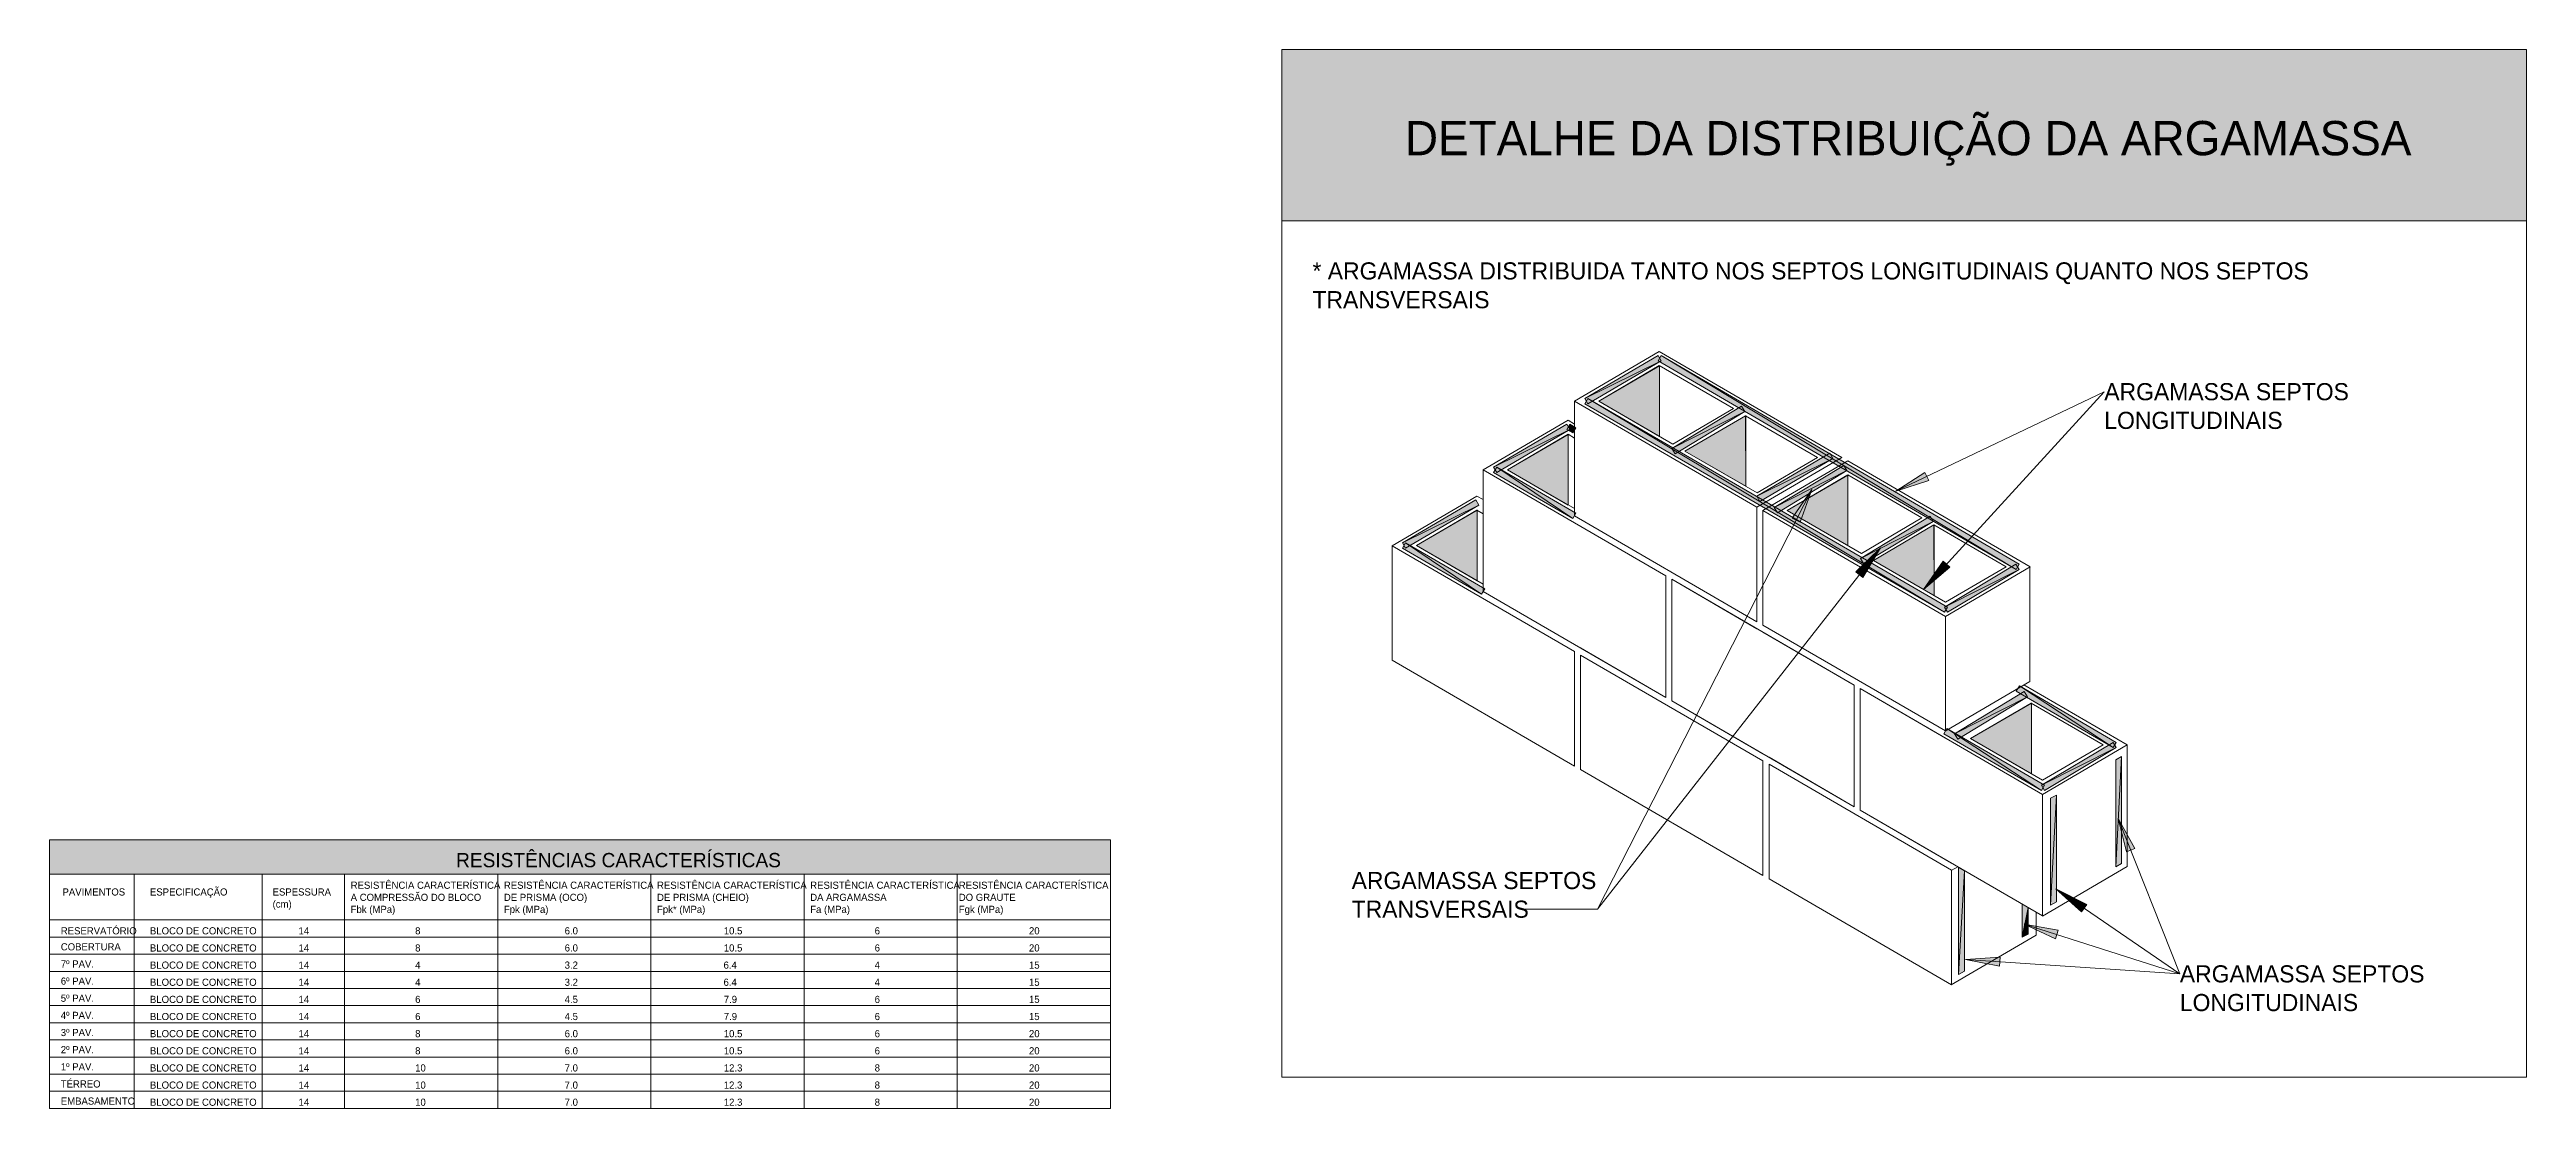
# Model space of a CAD drawing. Header units: centimetres. Extents: x 170 to 13828, y -2277 to 8860.
# Drawn here: x 2066 to 4233, y 35 to 962 of the extents above; entities that cross this region are included whole.
import ezdxf

# ---------------------------------------------------------------- set-up
doc = ezdxf.new("R2010")
doc.units = ezdxf.units.CM
for name, color, linetype, lineweight, true_color in [('A-DETL-GENF-1', 9, 'Continuous', 9, 0xc0c0c0), ('A-DETL-GENF-2', 16, 'Continuous', 9, 0x800000), ('A-DETL-GENF-3', 1, 'Continuous', 9, 0xff0000)]:
    doc.layers.add(name, color=color, linetype=linetype, lineweight=lineweight, true_color=true_color)
doc.layers.add('A-DETL-THIN', color=7, linetype='Continuous', lineweight=9)
doc.layers.add('G-ANNO-TEXT', color=7, linetype='Continuous', lineweight=9)
doc.styles.add('Bahnschrift', font='', dxfattribs={"height": 15})
doc.styles.add('Bahnschrift_2', font='', dxfattribs={"height": 12.5})
doc.styles.add('Bahnschrift_4', font='', dxfattribs={"height": 6.25})
doc.styles.add('Bahnschrift_5', font='', dxfattribs={"height": 30})
doc.styles.get('Bahnschrift').set_extended_font_data('Bahnschrift')
doc.styles.get('Bahnschrift_2').set_extended_font_data('Bahnschrift')
doc.styles.get('Bahnschrift_4').set_extended_font_data('Bahnschrift')
doc.styles.get('Bahnschrift_5').set_extended_font_data('Bahnschrift')

msp = doc.modelspace()

# ---------------------------------------------------------------- hatches: boundary and pattern name
at = {"layer": 'A-DETL-GENF-1'}
for points in [[(3421.4, 811.9), (4232.9, 811.9), (4232.9, 961.9), (3144.2, 961.9), (3144.2, 811.9), (3409.2, 811.9)], [(2994.1, 240.2), (2994.1, 270.2), (2066.1, 270.2), (2066.1, 240.2)]]:
    msp.add_hatch(color=256, dxfattribs=at).paths.add_polyline_path(points)
at = {"layer": 'A-DETL-GENF-2'}
for points in [[(3421.4, 654.2), (3474.5, 685.2), (3474.3, 685.3), (3425.3, 656.5)], [(3474.5, 623.4), (3474.5, 685.2), (3421.4, 654.2), (3473.3, 624.1)], [(3549.9, 579.7), (3549.7, 641.5), (3496.8, 610.5), (3533, 589.5)], [(3341.6, 594.1), (3394.7, 625), (3394.5, 625.2), (3345.5, 596.4)], [(3394.7, 563.3), (3394.7, 625), (3341.6, 594.1), (3345.5, 591.8)], [(3586.3, 558.6), (3639.4, 589.5), (3639.2, 589.6), (3586.8, 558.9)], [(3639.4, 527.8), (3639.4, 589.5), (3586.3, 558.6), (3639.2, 527.9)], [(3261.8, 527.9), (3314.9, 558.8), (3314.7, 558.9), (3265.7, 530.1)], [(3314.9, 497), (3314.9, 558.8), (3261.8, 527.9), (3265.7, 525.6)], [(3714.8, 484), (3714.6, 545.9), (3661.7, 514.8), (3675.3, 506.9)], [(3746.6, 358.9), (3799.8, 389.8), (3799.6, 390), (3753.6, 363)], [(3799.8, 328.1), (3799.8, 389.8), (3746.6, 358.9), (3794.5, 331.2)]]:
    msp.add_hatch(color=256, dxfattribs=at).paths.add_polyline_path(points)
at = {"layer": 'A-DETL-GENF-3'}
for points in [[(3409.2, 656.5), (3474.5, 688.9), (3473.3, 689.6), (3474.7, 691.9), (3473.3, 694.2), (3409.2, 656.5)], [(3786.4, 506.9), (3789.1, 511.5), (3476, 694.2), (3710.1, 552.9), (3711.2, 553.6), (3712.4, 551.5), (3786.3, 506.9)], [(3410.6, 654.2), (3411.9, 656.5), (3415.8, 654.2), (3474.6, 688.9), (3409.2, 656.5)], [(3723.8, 469.4), (3490.3, 609.5), (3488.1, 608.2), (3485.7, 612.3), (3411.9, 656.5), (3409.2, 651.9), (3723.8, 469.4)], [(3329.4, 596.4), (3396.2, 629.5), (3393.5, 634.1), (3329.4, 596.4)], [(3330.8, 594.1), (3332.1, 596.4), (3336, 594.1), (3394.8, 628.7), (3329.4, 596.4), (3330.8, 594.1)], [(3398.7, 626.4), (3396.2, 634.1), (3394.9, 631.8), (3396.2, 629.5), (3394.9, 628.7), (3396.2, 627.9)], [(3398.7, 626.4), (3401.4, 631), (3396.2, 634), (3397.7, 629.5)], [(3485.4, 612.8), (3549.1, 645.1), (3546.3, 649.7), (3486.3, 613.3)], [(3488.1, 608.2), (3549.1, 645.1), (3485.4, 612.8), (3485.7, 612.3)], [(3398.7, 551.6), (3332.1, 596.4), (3329.4, 591.8), (3386.2, 558.9)], [(3398.7, 551.6), (3401.4, 556.2), (3332.1, 596.4), (3387.9, 558.9)], [(3564.8, 567.8), (3623.1, 602.2), (3622.8, 602.4), (3559.7, 571), (3559.9, 570.7)], [(3575.6, 561.5), (3638.2, 593.4), (3633, 596.4), (3575.6, 561.6)], [(3580.8, 558.5), (3638.2, 593.4), (3575.6, 561.5), (3580.2, 558.9)], [(3249.6, 530.1), (3316.4, 563.2), (3313.7, 567.8), (3249.6, 530.2)], [(3251, 527.9), (3252.3, 530.1), (3256.2, 527.9), (3316.4, 563.2), (3249.6, 530.1), (3251, 527.9)], [(3650.2, 516.6), (3713.9, 549), (3711.2, 553.6), (3651.6, 517.5)], [(3653, 512.1), (3713.9, 549), (3650.2, 516.6)], [(3318.9, 485.4), (3252.3, 530.1), (3249.6, 525.6), (3316.4, 486.8)], [(3318.9, 485.4), (3321.6, 490), (3252.3, 530.1), (3316.4, 487)], [(3723.8, 474), (3789.1, 507), (3787.7, 509.2), (3786.3, 506.9), (3782.5, 509.2), (3723.8, 474)], [(3726.5, 469.4), (3789, 506.9), (3723.8, 473.9), (3726.5, 469.5)], [(3732.7, 363), (3796.3, 395.4), (3793.6, 400), (3732.9, 363.2)], [(3735.4, 358.5), (3795.7, 395.1), (3732.7, 363)], [(3871.3, 351), (3789.3, 405), (3786.6, 400.4), (3790.6, 398.1), (3793.6, 400), (3796.3, 395.4), (3795.8, 395.1), (3871.3, 351.1)], [(3871.3, 351), (3874, 355.6), (3789.3, 405), (3871.3, 351.1)], [(3808.7, 313.5), (3737.8, 359.9), (3735.4, 358.5), (3732.7, 363), (3732.9, 363.2), (3725.8, 367.8), (3723.1, 363.2), (3808.7, 313.5)], [(3808.7, 318.1), (3874, 351.1), (3872.6, 353.3), (3871.3, 351.1), (3867.4, 353.3), (3808.7, 318.1)], [(3811.4, 313.5), (3874, 351), (3808.7, 318.1), (3811.4, 313.6)], [(3873.6, 246.6), (3878.7, 249.5), (3878.7, 343.1), (3874, 253.7)], [(3873.6, 246.6), (3878.7, 343.1), (3873.6, 340.3), (3873.6, 309.5)], [(3816.6, 213), (3821.7, 215.9), (3821.7, 309.5)], [(3816.6, 213), (3821.7, 309.5), (3816.6, 306.7)], [(3736.3, 152.5), (3741.3, 243.3), (3736.3, 246.2), (3736.3, 152.6)], [(3791.9, 185), (3797, 211), (3791.9, 214), (3791.9, 211)], [(3791.9, 185), (3797, 187.8), (3797, 211), (3794.5, 198.1)]]:
    msp.add_hatch(color=256, dxfattribs=at).paths.add_polyline_path(points)
h = msp.add_hatch(color=256, dxfattribs=at)
h.paths.add_polyline_path([(3786.4, 506.9), (3712.4, 551.5), (3713.9, 549.2), (3786.3, 506.9)])
h.paths.add_polyline_path([(3708.8, 552.2), (3710.1, 552.9), (3476, 694.2), (3473.3, 689.6), (3544, 648.3), (3546.3, 649.7), (3548.8, 645.5), (3706.4, 553.6)])
h = msp.add_hatch(color=256, dxfattribs=at)
h.paths.add_polyline_path([(3723.8, 469.4), (3725.1, 471.7), (3723.8, 474), (3725.1, 474.8), (3656.8, 514.4), (3653, 512.1), (3650.2, 516.6), (3651.6, 517.5), (3491.6, 610.3), (3490.3, 609.5), (3723.8, 469.4)])
h.paths.add_polyline_path([(3485.7, 612.3), (3485.4, 612.8), (3486.3, 613.3), (3415.8, 654.2), (3485.4, 612.4)])
h = msp.add_hatch(color=256, dxfattribs=at)
h.paths.add_polyline_path([(3559.7, 571), (3622.8, 602.4), (3617.8, 605.3), (3562.3, 572.5)])
h.paths.add_polyline_path([(3623.8, 607.9), (3623.4, 608.6), (3623, 608.4)])
h = msp.add_hatch(color=256, dxfattribs=at)
h.paths.add_polyline_path([(3808.7, 313.5), (3810.1, 315.8), (3808.7, 318.1), (3810, 318.9), (3738.6, 360.4), (3737.8, 359.9), (3808.7, 313.5)])
h.paths.add_polyline_path([(3732.9, 363.2), (3733.3, 363.4), (3725.8, 367.8), (3732.7, 363.3)])
h = msp.add_hatch(color=256, dxfattribs=at)
h.paths.add_polyline_path([(3736.1, 152.5), (3736.3, 152.6), (3736.3, 154.8)])
h.paths.add_polyline_path([(3736.3, 152.6), (3741.3, 155.4), (3741.3, 243.3)])
at = {"layer": 'G-ANNO-TEXT'}
for points in [[(3681.3, 575.4), (3710.1, 584.8), (3706.6, 591.9)], [(3607.8, 576.8), (3590.6, 551.8), (3597.6, 548.2)], [(3667.8, 525.8), (3646.2, 504.7), (3652.5, 499.8)], [(3705.4, 489.5), (3728.5, 509), (3722.7, 514.3)], [(3875.7, 289), (3883.1, 259.7), (3890.4, 262.6)], [(3821.3, 227.4), (3843.8, 207.2), (3848.3, 213.7)], [(3793.6, 196.5), (3821, 183.6), (3823.4, 191.1)], [(3742.2, 165.6), (3771.9, 159.6), (3772.4, 167.5)]]:
    msp.add_hatch(color=256, dxfattribs=at).paths.add_polyline_path(points)

# ---------------------------------------------------------------- linework, layer by layer
at = {"layer": 'A-DETL-THIN'}
for p, q in [((4232.9, 961.9), (3144.2, 961.9)), ((3144.2, 961.9), (3144.2, 811.9)), ((3144.2, 62.7), (3144.2, 961.9)), ((3144.2, 961.9), (4232.9, 961.9)), ((4232.9, 811.9), (4232.9, 961.9)), ((4232.9, 961.9), (4232.9, 62.7)), ((3144.2, 811.9), (4232.9, 811.9)), ((3144.2, 811.9), (4232.9, 811.9)), ((3474.3, 697.6), (3400.1, 654.1)), ((3473.3, 694.2), (3409.2, 656.5)), ((3473.3, 694.2), (3409.2, 656.5)), ((3476, 689.6), (3473.3, 694.2)), ((3476, 689.6), (3473.3, 694.2)), ((3473.3, 694.2), (3476, 689.6)), ((3476, 689.6), (3473.3, 694.2)), ((3473.3, 694.2), (3476, 689.6)), ((3476, 689.6), (3473.3, 694.2)), ((3476, 694.2), (3473.3, 689.6)), ((3476, 694.2), (3473.3, 689.6)), ((3633.9, 605), (3474.3, 697.6)), ((3789.1, 511.5), (3476, 694.2)), ((3789.1, 511.5), (3476, 694.2)), ((3476, 694.2), (3786.4, 506.9)), ((3786.4, 506.9), (3476, 694.2)), ((3476, 694.2), (3786.4, 506.9)), ((3786.4, 506.9), (3476, 694.2)), ((3476, 694.2), (3786.4, 506.9)), ((3786.4, 506.9), (3476, 694.2)), ((3409.2, 656.5), (3476, 689.6)), ((3476, 689.6), (3409.2, 656.5)), ((3409.2, 656.5), (3476, 689.6)), ((3476, 689.6), (3409.2, 656.5)), ((3409.2, 656.5), (3476, 689.6)), ((3476, 689.6), (3409.2, 656.5)), ((3411.9, 651.9), (3476, 689.6)), ((3411.9, 651.9), (3476, 689.6)), ((3474.3, 685.3), (3421.4, 654.2)), ((3421.4, 654.2), (3474.3, 685.3)), ((3474.3, 685.3), (3421.4, 654.2)), ((3474.5, 685.2), (3421.4, 654.2)), ((3474.5, 685.2), (3421.4, 654.2)), ((3421.4, 654.2), (3474.5, 685.2)), ((3474.5, 685.2), (3421.4, 654.2)), ((3421.4, 654.2), (3474.5, 685.2)), ((3474.5, 685.2), (3421.4, 654.2)), ((3473.3, 689.6), (3786.4, 506.9)), ((3473.3, 689.6), (3786.4, 506.9)), ((3539.1, 647.7), (3474.3, 685.3)), ((3474.5, 623.4), (3474.5, 685.4)), ((3474.5, 623.4), (3474.5, 685.2)), ((3474.5, 623.4), (3474.5, 685.2)), ((3400.1, 654.1), (3400.1, 553.8)), ((3400.1, 654.1), (3559.7, 561.5)), ((3409.2, 656.5), (3411.9, 651.9)), ((3409.2, 656.5), (3411.9, 651.9)), ((3409.2, 651.9), (3411.9, 656.5)), ((3411.9, 656.5), (3409.2, 651.9)), ((3409.2, 651.9), (3411.9, 656.5)), ((3411.9, 656.5), (3409.2, 651.9)), ((3409.2, 651.9), (3411.9, 656.5)), ((3411.9, 656.5), (3409.2, 651.9)), ((3723.8, 469.4), (3409.2, 651.9)), ((3409.2, 651.9), (3723.8, 469.4)), ((3411.9, 656.5), (3726.5, 474)), ((3723.8, 469.4), (3411.9, 656.5)), ((3726.5, 474), (3411.9, 656.5)), ((3411.9, 656.5), (3723.8, 469.4)), ((3723.8, 469.4), (3411.9, 656.5)), ((3411.9, 656.5), (3723.8, 469.4)), ((3723.8, 469.4), (3411.9, 656.5)), ((3411.9, 656.5), (3723.8, 469.4)), ((3421.4, 654.2), (3474.5, 623.4)), ((3421.4, 654.2), (3474.5, 623.4)), ((3421.4, 654.2), (3486.2, 616.6)), ((3421.4, 654.2), (3486.2, 616.6)), ((3320.3, 594), (3394.5, 637.5)), ((3393.5, 634.1), (3329.4, 596.4)), ((3393.5, 634.1), (3329.4, 596.4)), ((3329.4, 596.4), (3396.2, 629.5)), ((3396.2, 629.5), (3329.4, 596.4)), ((3329.4, 596.4), (3396.2, 629.5)), ((3396.2, 629.5), (3329.4, 596.4)), ((3329.4, 596.4), (3396.2, 629.5)), ((3396.2, 629.5), (3329.4, 596.4)), ((3332.1, 591.8), (3396.2, 629.5)), ((3332.1, 591.8), (3396.2, 629.5)), ((3396.2, 634.1), (3393.5, 629.5)), ((3396.2, 634.1), (3393.5, 629.5)), ((3396.2, 629.5), (3393.5, 634.1)), ((3396.2, 629.5), (3393.5, 634.1)), ((3393.5, 634.1), (3396.2, 629.5)), ((3396.2, 629.5), (3393.5, 634.1)), ((3393.5, 634.1), (3396.2, 629.5)), ((3396.2, 629.5), (3393.5, 634.1)), ((3393.5, 629.5), (3398.7, 626.4)), ((3393.5, 629.5), (3398.7, 626.4)), ((3394.5, 637.5), (3400.1, 634.2)), ((3401.4, 631), (3396.2, 634.1)), ((3401.4, 631), (3396.2, 634.1)), ((3396.2, 634.1), (3398.7, 626.4)), ((3398.7, 626.4), (3396.2, 634.1)), ((3396.2, 634.1), (3398.7, 626.4)), ((3398.7, 626.4), (3396.2, 634.1)), ((3396.2, 634.1), (3398.7, 626.4)), ((3398.7, 626.4), (3396.2, 634.1)), ((3398.7, 626.4), (3401.4, 631)), ((3398.7, 626.4), (3401.4, 631)), ((3401.4, 631), (3398.7, 626.4)), ((3398.7, 626.4), (3401.4, 631)), ((3401.4, 631), (3398.7, 626.4)), ((3398.7, 626.4), (3401.4, 631)), ((3485.4, 612.8), (3546.3, 649.7)), ((3546.3, 649.7), (3485.4, 612.8)), ((3549.1, 645.1), (3485.4, 612.8)), ((3485.4, 612.8), (3549.1, 645.1)), ((3549.1, 645.1), (3485.4, 612.8)), ((3485.4, 612.8), (3549.1, 645.1)), ((3549.1, 645.1), (3485.4, 612.8)), ((3485.4, 612.8), (3549.1, 645.1)), ((3486.2, 616.6), (3539.1, 647.7)), ((3549.1, 645.1), (3488.1, 608.2)), ((3488.1, 608.2), (3549.1, 645.1)), ((3549.7, 641.5), (3496.8, 610.5)), ((3496.8, 610.5), (3549.7, 641.5)), ((3549.7, 641.5), (3496.8, 610.5)), ((3496.8, 610.5), (3549.7, 641.5)), ((3549.7, 641.5), (3496.8, 610.5)), ((3496.8, 610.5), (3549.7, 641.5)), ((3549.7, 641.5), (3496.8, 610.5)), ((3546.3, 649.7), (3549.1, 645.1)), ((3549.1, 645.1), (3546.3, 649.7)), ((3549.9, 579.7), (3549.7, 641.5)), ((3549.7, 641.5), (3612.8, 605)), ((3549.7, 641.5), (3549.9, 579.7)), ((3549.9, 579.7), (3549.7, 641.5)), ((3549.7, 641.5), (3549.9, 579.7)), ((3549.9, 579.7), (3549.7, 641.5)), ((3549.7, 641.5), (3549.9, 579.7)), ((3549.9, 579.7), (3549.9, 641.6)), ((3549.9, 579.7), (3549.9, 641.4)), ((3549.9, 579.7), (3549.9, 641.4)), ((3394.5, 625.2), (3341.6, 594.1)), ((3394.5, 625.2), (3341.6, 594.1)), ((3341.6, 594.1), (3394.5, 625.2)), ((3394.7, 625), (3341.6, 594.1)), ((3341.6, 594.1), (3394.7, 625)), ((3394.7, 625), (3341.6, 594.1)), ((3341.6, 594.1), (3394.7, 625)), ((3394.7, 625), (3341.6, 594.1)), ((3341.6, 594.1), (3394.7, 625)), ((3394.5, 625.2), (3400.1, 621.9)), ((3394.7, 563.3), (3394.7, 625.3)), ((3394.7, 563.3), (3394.7, 625)), ((3394.7, 563.3), (3394.7, 625)), ((3488.1, 608.2), (3485.4, 612.8)), ((3485.4, 612.8), (3488.1, 608.2)), ((3488.1, 608.2), (3485.4, 612.8)), ((3485.4, 612.8), (3488.1, 608.2)), ((3488.1, 608.2), (3485.4, 612.8)), ((3485.4, 612.8), (3488.1, 608.2)), ((3559.8, 573.9), (3496.8, 610.5)), ((3496.8, 610.5), (3549.9, 579.7)), ((3496.8, 610.5), (3549.9, 579.7)), ((3623.4, 608.6), (3559.7, 571)), ((3623.4, 608.6), (3559.7, 571)), ((3626.1, 604), (3623.4, 608.6)), ((3626.1, 604), (3623.4, 608.6)), ((3479.9, 501.4), (3320.3, 594)), ((3320.3, 594), (3320.3, 487.6)), ((3320.3, 487.6), (3320.3, 594)), ((3329.4, 596.4), (3332.1, 591.8)), ((3329.4, 596.4), (3332.1, 591.8)), ((3332.1, 596.4), (3329.4, 591.8)), ((3332.1, 596.4), (3329.4, 591.8)), ((3329.4, 591.8), (3332.1, 596.4)), ((3332.1, 596.4), (3329.4, 591.8)), ((3329.4, 591.8), (3332.1, 596.4)), ((3332.1, 596.4), (3329.4, 591.8)), ((3329.4, 591.8), (3398.7, 551.6)), ((3329.4, 591.8), (3398.7, 551.6)), ((3401.4, 556.2), (3332.1, 596.4)), ((3398.7, 551.6), (3332.1, 596.4)), ((3401.4, 556.2), (3332.1, 596.4)), ((3332.1, 596.4), (3398.7, 551.6)), ((3398.7, 551.6), (3332.1, 596.4)), ((3332.1, 596.4), (3398.7, 551.6)), ((3398.7, 551.6), (3332.1, 596.4)), ((3332.1, 596.4), (3398.7, 551.6)), ((3341.6, 594.1), (3394.7, 563.3)), ((3394.7, 563.3), (3341.6, 594.1)), ((3341.6, 594.1), (3394.7, 563.3)), ((3394.7, 563.3), (3341.6, 594.1)), ((3341.6, 594.1), (3394.7, 563.3)), ((3341.6, 594.1), (3400.1, 560.2)), ((3400.1, 560.2), (3341.6, 594.1)), ((3341.6, 594.1), (3394.7, 563.3)), ((3559.7, 561.5), (3633.9, 605)), ((3626.1, 604), (3559.7, 571)), ((3559.7, 571), (3626.1, 604)), ((3626.1, 604), (3559.7, 571)), ((3559.7, 571), (3626.1, 604)), ((3626.1, 604), (3559.7, 571)), ((3559.7, 571), (3626.1, 604)), ((3612.8, 605), (3559.8, 573.9)), ((3562.4, 566.4), (3626.1, 604)), ((3562.4, 566.4), (3626.1, 604)), ((3565, 558.4), (3639.2, 601.9)), ((3635.7, 598), (3574.8, 561.1)), ((3635.7, 598), (3574.8, 561.1)), ((3638.5, 593.5), (3574.8, 561.1)), ((3574.8, 561.1), (3638.5, 593.5)), ((3638.5, 593.5), (3574.8, 561.1)), ((3574.8, 561.1), (3638.5, 593.5)), ((3638.5, 593.5), (3574.8, 561.1)), ((3574.8, 561.1), (3638.5, 593.5)), ((3577.6, 556.6), (3638.5, 593.5)), ((3577.6, 556.6), (3638.5, 593.5)), ((3639.2, 589.6), (3586.3, 558.6)), ((3586.3, 558.6), (3639.2, 589.6)), ((3586.3, 558.6), (3639.2, 589.6)), ((3639.4, 589.5), (3586.3, 558.6)), ((3639.4, 589.5), (3586.3, 558.6)), ((3586.3, 558.6), (3639.4, 589.5)), ((3639.4, 589.5), (3586.3, 558.6)), ((3586.3, 558.6), (3639.4, 589.5)), ((3639.4, 589.5), (3586.3, 558.6)), ((3638.5, 593.5), (3635.7, 598)), ((3638.5, 593.5), (3635.7, 598)), ((3639.2, 601.9), (3798.8, 509.3)), ((3639.2, 589.6), (3704.1, 552)), ((3639.4, 527.8), (3639.4, 589.7)), ((3639.4, 527.8), (3639.4, 589.5)), ((3639.4, 527.8), (3639.4, 589.5)), ((3314.7, 571.2), (3240.5, 527.7)), ((3313.7, 567.8), (3249.6, 530.1)), ((3313.7, 567.8), (3249.6, 530.1)), ((3316.4, 563.2), (3313.7, 567.8)), ((3316.4, 563.2), (3313.7, 567.8)), ((3313.7, 567.8), (3316.4, 563.2)), ((3316.4, 563.2), (3313.7, 567.8)), ((3313.7, 567.8), (3316.4, 563.2)), ((3316.4, 563.2), (3313.7, 567.8)), ((3320.3, 568), (3314.7, 571.2)), ((3559.7, 571), (3562.4, 566.4)), ((3559.7, 571), (3562.4, 566.4)), ((3562.4, 566.4), (3559.7, 571)), ((3559.7, 571), (3562.4, 566.4)), ((3562.4, 566.4), (3559.7, 571)), ((3559.7, 571), (3562.4, 566.4)), ((3249.6, 530.1), (3316.4, 563.2)), ((3316.4, 563.2), (3249.6, 530.1)), ((3249.6, 530.1), (3316.4, 563.2)), ((3316.4, 563.2), (3249.6, 530.1)), ((3249.6, 530.1), (3316.4, 563.2)), ((3316.4, 563.2), (3249.6, 530.1)), ((3252.3, 525.6), (3316.4, 563.2)), ((3252.3, 525.6), (3316.4, 563.2)), ((3314.7, 558.9), (3261.8, 527.9)), ((3314.7, 558.9), (3261.8, 527.9)), ((3261.8, 527.9), (3314.7, 558.9)), ((3314.9, 558.8), (3261.8, 527.9)), ((3261.8, 527.9), (3314.9, 558.8)), ((3314.9, 558.8), (3261.8, 527.9)), ((3261.8, 527.9), (3314.9, 558.8)), ((3314.9, 558.8), (3261.8, 527.9)), ((3261.8, 527.9), (3314.9, 558.8)), ((3314.7, 558.9), (3320.3, 555.7)), ((3314.9, 497), (3314.9, 559)), ((3314.9, 497), (3314.9, 558.8)), ((3314.9, 497), (3314.9, 558.8)), ((3398.7, 551.6), (3401.4, 556.2)), ((3398.7, 551.6), (3401.4, 556.2)), ((3400.1, 553.8), (3559.7, 461.2)), ((3400.1, 547.7), (3479.9, 501.4)), ((3559.7, 461.2), (3559.7, 561.5)), ((3724.6, 465.8), (3565, 558.4)), ((3565, 558.4), (3565, 458.2)), ((3574.8, 561.1), (3577.6, 556.6)), ((3574.8, 561.1), (3577.6, 556.6)), ((3577.6, 556.6), (3574.8, 561.1)), ((3574.8, 561.1), (3577.6, 556.6)), ((3577.6, 556.6), (3574.8, 561.1)), ((3574.8, 561.1), (3577.6, 556.6)), ((3586.3, 558.6), (3639.4, 527.8)), ((3651.1, 521), (3586.3, 558.6)), ((3586.3, 558.6), (3639.4, 527.8)), ((3586.3, 558.6), (3651.1, 521)), ((3711.2, 553.6), (3650.2, 516.6)), ((3711.2, 553.6), (3650.2, 516.6)), ((3713.9, 549), (3650.2, 516.6)), ((3650.2, 516.6), (3713.9, 549)), ((3713.9, 549), (3650.2, 516.6)), ((3650.2, 516.6), (3713.9, 549)), ((3713.9, 549), (3650.2, 516.6)), ((3650.2, 516.6), (3713.9, 549)), ((3704.1, 552), (3651.1, 521)), ((3653, 512.1), (3713.9, 549)), ((3653, 512.1), (3713.9, 549)), ((3714.6, 545.9), (3661.7, 514.8)), ((3714.6, 545.9), (3661.7, 514.8)), ((3661.7, 514.8), (3714.6, 545.9)), ((3714.6, 545.9), (3661.7, 514.8)), ((3661.7, 514.8), (3714.6, 545.9)), ((3714.6, 545.9), (3661.7, 514.8)), ((3714.6, 545.9), (3661.7, 514.8)), ((3713.9, 549), (3711.2, 553.6)), ((3713.9, 549), (3711.2, 553.6)), ((3714.8, 484), (3714.6, 545.9)), ((3777.7, 509.3), (3714.6, 545.9)), ((3714.6, 545.9), (3714.8, 484)), ((3714.8, 484), (3714.6, 545.9)), ((3714.6, 545.9), (3714.8, 484)), ((3714.8, 484), (3714.6, 545.9)), ((3714.6, 545.9), (3714.8, 484)), ((3714.8, 484), (3714.8, 546)), ((3714.8, 484), (3714.8, 545.7)), ((3714.8, 484), (3714.8, 545.7)), ((3240.5, 527.7), (3240.5, 427.4)), ((3400.1, 435.1), (3240.5, 527.7)), ((3252.3, 530.2), (3249.6, 525.6)), ((3252.3, 530.2), (3249.6, 525.6)), ((3249.6, 525.6), (3252.3, 530.2)), ((3252.3, 530.2), (3249.6, 525.6)), ((3249.6, 525.6), (3252.3, 530.2)), ((3252.3, 530.2), (3249.6, 525.6)), ((3249.6, 530.1), (3252.3, 525.6)), ((3249.6, 530.1), (3252.3, 525.6)), ((3249.6, 525.6), (3318.9, 485.4)), ((3249.6, 525.6), (3318.9, 485.4)), ((3321.6, 490), (3252.3, 530.2)), ((3318.9, 485.4), (3252.3, 530.2)), ((3321.6, 490), (3252.3, 530.2)), ((3252.3, 530.2), (3318.9, 485.4)), ((3318.9, 485.4), (3252.3, 530.2)), ((3252.3, 530.2), (3318.9, 485.4)), ((3318.9, 485.4), (3252.3, 530.2)), ((3252.3, 530.2), (3318.9, 485.4)), ((3261.8, 527.9), (3314.9, 497)), ((3314.9, 497), (3261.8, 527.9)), ((3261.8, 527.9), (3314.9, 497)), ((3314.9, 497), (3261.8, 527.9)), ((3261.8, 527.9), (3314.9, 497)), ((3261.8, 527.9), (3320.3, 493.9)), ((3320.3, 493.9), (3261.8, 527.9)), ((3261.8, 527.9), (3314.9, 497)), ((3559.6, 467.6), (3559.6, 529.6)), ((3479.9, 395), (3479.9, 501.4)), ((3650.2, 516.6), (3653, 512.1)), ((3650.2, 516.6), (3653, 512.1)), ((3653, 512.1), (3650.2, 516.6)), ((3650.2, 516.6), (3653, 512.1)), ((3653, 512.1), (3650.2, 516.6)), ((3650.2, 516.6), (3653, 512.1)), ((3661.7, 514.8), (3714.8, 484)), ((3661.7, 514.8), (3724.7, 478.3)), ((3661.7, 514.8), (3714.8, 484)), ((3786.3, 511.5), (3723.8, 474)), ((3786.3, 511.5), (3723.8, 474)), ((3789.1, 506.9), (3723.8, 474)), ((3723.8, 474), (3789.1, 506.9)), ((3789.1, 506.9), (3723.8, 474)), ((3723.8, 474), (3789.1, 506.9)), ((3789.1, 506.9), (3723.8, 474)), ((3723.8, 474), (3789.1, 506.9)), ((3798.8, 509.3), (3724.6, 465.8)), ((3724.7, 478.3), (3777.7, 509.3)), ((3726.5, 469.4), (3789.1, 506.9)), ((3726.5, 469.4), (3789.1, 506.9)), ((3789.1, 506.9), (3786.3, 511.5)), ((3789.1, 506.9), (3786.3, 511.5)), ((3786.4, 506.9), (3789.1, 511.5)), ((3786.4, 506.9), (3789.1, 511.5)), ((3789.1, 511.5), (3786.4, 506.9)), ((3786.4, 506.9), (3789.1, 511.5)), ((3789.1, 511.5), (3786.4, 506.9)), ((3786.4, 506.9), (3789.1, 511.5)), ((3798.6, 409), (3798.6, 509.2)), ((3318.9, 485.4), (3321.6, 490)), ((3318.9, 485.4), (3321.6, 490)), ((3320.3, 487.6), (3400.1, 441.3)), ((3479.9, 395), (3320.3, 487.6)), ((3485.2, 391.9), (3485.2, 498.3)), ((3485.2, 498.3), (3644.8, 405.7)), ((3485.2, 498.3), (3559.7, 455.1)), ((3724.6, 365.6), (3565, 458.2)), ((3565, 458.2), (3724.6, 365.6)), ((3726.5, 474), (3723.8, 469.4)), ((3723.8, 469.4), (3726.5, 474)), ((3723.8, 474), (3726.5, 469.4)), ((3723.8, 474), (3726.5, 469.4)), ((3726.5, 469.4), (3723.8, 474)), ((3723.8, 474), (3726.5, 469.4)), ((3726.5, 469.4), (3723.8, 474)), ((3723.8, 474), (3726.5, 469.4)), ((3724.6, 465.8), (3724.6, 365.6)), ((3724.6, 365.6), (3724.6, 465.8)), ((3400.1, 334.9), (3400.1, 435.1)), ((3405.4, 438.2), (3479.9, 395)), ((3644.8, 405.7), (3565, 452)), ((3240.5, 427.4), (3400.1, 334.9)), ((3565, 339.5), (3405.4, 432)), ((3405.4, 432), (3405.4, 331.8)), ((3644.8, 299.3), (3485.2, 391.9)), ((3485.2, 391.9), (3565, 345.6)), ((3644.8, 299.3), (3644.8, 405.7)), ((3650.1, 296.2), (3650.1, 402.6)), ((3650.1, 402.6), (3809.7, 310.1)), ((3650.1, 402.6), (3724.6, 359.4)), ((3724.4, 365.5), (3798.6, 409)), ((3793.6, 400), (3732.7, 363)), ((3793.6, 400), (3732.7, 363)), ((3796.3, 395.4), (3732.7, 363)), ((3732.7, 363), (3796.3, 395.4)), ((3796.3, 395.4), (3732.7, 363)), ((3732.7, 363), (3796.3, 395.4)), ((3796.3, 395.4), (3732.7, 363)), ((3732.7, 363), (3796.3, 395.4)), ((3735.4, 358.5), (3796.3, 395.4)), ((3735.4, 358.5), (3796.3, 395.4)), ((3789.3, 405), (3786.6, 400.4)), ((3789.3, 405), (3786.6, 400.4)), ((3786.6, 400.4), (3871.3, 351)), ((3786.6, 400.4), (3871.3, 351)), ((3874, 355.6), (3789.3, 405)), ((3874, 355.6), (3789.3, 405)), ((3789.3, 405), (3871.3, 351)), ((3871.3, 351), (3789.3, 405)), ((3789.3, 405), (3871.3, 351)), ((3871.3, 351), (3789.3, 405)), ((3789.3, 405), (3871.3, 351)), ((3871.3, 351), (3789.3, 405)), ((3883.7, 353.4), (3793.3, 405.9)), ((3796.3, 395.4), (3793.6, 400)), ((3796.3, 395.4), (3793.6, 400)), ((3799.8, 328.1), (3799.8, 390.1)), ((3644.7, 311.9), (3644.7, 373.8)), ((3799.6, 390), (3746.6, 358.9)), ((3746.6, 358.9), (3799.6, 390)), ((3799.6, 390), (3746.6, 358.9)), ((3799.8, 389.8), (3746.6, 358.9)), ((3799.8, 389.8), (3746.6, 358.9)), ((3746.6, 358.9), (3799.8, 389.8)), ((3799.8, 389.8), (3746.6, 358.9)), ((3746.6, 358.9), (3799.8, 389.8)), ((3799.8, 389.8), (3746.6, 358.9)), ((3862.6, 353.4), (3799.6, 390)), ((3799.8, 328.1), (3799.8, 389.8)), ((3799.8, 328.1), (3799.8, 389.8)), ((3725.8, 367.8), (3723.1, 363.2)), ((3725.8, 367.8), (3723.1, 363.2)), ((3723.1, 363.2), (3725.8, 367.8)), ((3725.8, 367.8), (3723.1, 363.2)), ((3723.1, 363.2), (3725.8, 367.8)), ((3725.8, 367.8), (3723.1, 363.2)), ((3723.1, 363.2), (3808.7, 313.5)), ((3723.1, 363.2), (3808.7, 313.5)), ((3811.4, 318.1), (3725.8, 367.8)), ((3808.7, 313.5), (3725.8, 367.8)), ((3811.4, 318.1), (3725.8, 367.8)), ((3725.8, 367.8), (3808.7, 313.5)), ((3808.7, 313.5), (3725.8, 367.8)), ((3725.8, 367.8), (3808.7, 313.5)), ((3808.7, 313.5), (3725.8, 367.8)), ((3725.8, 367.8), (3808.7, 313.5)), ((3732.7, 363), (3735.4, 358.5)), ((3732.7, 363), (3735.4, 358.5)), ((3735.4, 358.5), (3732.7, 363)), ((3732.7, 363), (3735.4, 358.5)), ((3735.4, 358.5), (3732.7, 363)), ((3732.7, 363), (3735.4, 358.5)), ((3746.6, 358.9), (3799.8, 328.1)), ((3746.6, 358.9), (3799.8, 328.1)), ((3746.6, 358.9), (3809.7, 322.4)), ((3871.3, 355.6), (3808.7, 318.1)), ((3871.3, 355.6), (3808.7, 318.1)), ((3874, 351.1), (3808.7, 318.1)), ((3808.7, 318.1), (3874, 351.1)), ((3874, 351.1), (3808.7, 318.1)), ((3808.7, 318.1), (3874, 351.1)), ((3874, 351.1), (3808.7, 318.1)), ((3808.7, 318.1), (3874, 351.1)), ((3809.5, 309.9), (3883.7, 353.4)), ((3809.7, 322.4), (3862.6, 353.4)), ((3811.4, 313.5), (3874, 351.1)), ((3811.4, 313.5), (3874, 351.1)), ((3874, 351.1), (3871.3, 355.6)), ((3874, 351.1), (3871.3, 355.6)), ((3871.3, 351), (3874, 355.6)), ((3871.3, 351), (3874, 355.6)), ((3874, 355.6), (3871.3, 351)), ((3871.3, 351), (3874, 355.6)), ((3874, 355.6), (3871.3, 351)), ((3871.3, 351), (3874, 355.6)), ((3883.7, 247), (3883.7, 353.4)), ((3405.4, 331.8), (3565, 239.2)), ((3565, 239.2), (3565, 339.5)), ((3570.3, 342.5), (3644.8, 299.3)), ((3729.9, 243.8), (3570.3, 336.4)), ((3570.3, 336.4), (3570.3, 236.1)), ((3878.7, 343.1), (3873.6, 340.3)), ((3878.7, 343.1), (3873.6, 340.3)), ((3873.6, 246.6), (3878.7, 343.1)), ((3878.7, 343.1), (3873.6, 246.6)), ((3873.6, 246.6), (3878.7, 343.1)), ((3878.7, 343.1), (3873.6, 246.6)), ((3873.6, 246.6), (3878.7, 343.1)), ((3878.7, 343.1), (3873.6, 340.3)), ((3878.7, 343.1), (3873.6, 246.6)), ((3873.6, 340.3), (3873.6, 246.6)), ((3873.6, 340.3), (3873.6, 246.6)), ((3873.6, 340.3), (3873.6, 246.6)), ((3878.7, 249.5), (3878.7, 343.1)), ((3878.7, 249.5), (3878.7, 343.1)), ((3878.7, 249.5), (3878.7, 343.1)), ((3808.7, 313.5), (3811.4, 318.1)), ((3808.7, 313.5), (3811.4, 318.1)), ((3808.7, 318.1), (3811.4, 313.5)), ((3808.7, 318.1), (3811.4, 313.5)), ((3811.4, 313.5), (3808.7, 318.1)), ((3808.7, 318.1), (3811.4, 313.5)), ((3811.4, 313.5), (3808.7, 318.1)), ((3808.7, 318.1), (3811.4, 313.5)), ((3809.7, 310.1), (3809.7, 203.7)), ((3821.7, 309.5), (3816.6, 306.7)), ((3821.7, 309.5), (3816.6, 306.7)), ((3816.6, 213), (3821.7, 309.5)), ((3821.7, 309.5), (3816.6, 213)), ((3816.6, 213), (3821.7, 309.5)), ((3821.7, 309.5), (3816.6, 213)), ((3816.6, 213), (3821.7, 309.5)), ((3821.7, 309.5), (3816.6, 306.7)), ((3821.7, 309.5), (3816.6, 213)), ((3816.6, 306.7), (3816.6, 213)), ((3816.6, 306.7), (3816.6, 213)), ((3816.6, 306.7), (3816.6, 213)), ((3821.7, 215.9), (3821.7, 309.5)), ((3821.7, 215.9), (3821.7, 309.5)), ((3821.7, 215.9), (3821.7, 309.5)), ((3809.7, 203.7), (3650.1, 296.2)), ((3650.1, 296.2), (3729.9, 249.9)), ((2994.1, 270.2), (2066.1, 270.2)), ((2066.1, 270.2), (2066.1, 240.2)), ((2066.1, 35.2), (2066.1, 270.2)), ((2148.1, 270.2), (2994.1, 270.2)), ((2994.1, 240.2), (2994.1, 270.2)), ((2994.1, 35.2), (2994.1, 270.2)), ((2066.1, 240.2), (2994.1, 240.2)), ((2140.1, 240.2), (2994.1, 240.2)), ((2140.1, 35.2), (2140.1, 240.2)), ((2252.1, 35.2), (2252.1, 240.2)), ((2324.1, 35.2), (2324.1, 240.2)), ((2458.1, 35.2), (2458.1, 240.2)), ((2592.1, 35.2), (2592.1, 240.2)), ((2726.1, 35.2), (2726.1, 240.2)), ((2860.1, 35.2), (2860.1, 240.2)), ((3729.7, 243.4), (3735.4, 246.8)), ((3729.9, 143.5), (3729.9, 243.8)), ((3736.1, 246.2), (3736.1, 152.5)), ((3736.1, 246.2), (3736.1, 152.5)), ((3736.1, 152.5), (3736.1, 246.2)), ((3736.1, 246.2), (3736.1, 152.5)), ((3736.1, 152.5), (3736.1, 246.2)), ((3736.1, 246.2), (3736.1, 152.5)), ((3736.1, 152.5), (3736.1, 246.2)), ((3736.1, 246.2), (3736.1, 152.5)), ((3736.1, 152.5), (3736.1, 246.2)), ((3736.1, 246.2), (3741.3, 243.3)), ((3736.1, 152.5), (3741.3, 243.3)), ((3741.3, 243.3), (3736.1, 152.5)), ((3736.1, 152.5), (3741.3, 243.3)), ((3741.3, 243.3), (3736.1, 152.5)), ((3736.1, 152.5), (3741.3, 243.3)), ((3741.3, 243.3), (3736.1, 152.5)), ((3741.3, 243.3), (3736.3, 246.2)), ((3741.3, 155.4), (3741.3, 243.3)), ((3741.3, 243.3), (3741.3, 155.4)), ((3741.3, 155.4), (3741.3, 243.3)), ((3809.5, 203.5), (3883.7, 247)), ((3873.6, 246.6), (3878.7, 249.5)), ((3873.6, 246.6), (3878.7, 249.5)), ((3873.6, 246.6), (3878.7, 249.5)), ((3878.7, 249.5), (3873.6, 246.6)), ((3873.6, 246.6), (3878.7, 249.5)), ((3878.7, 249.5), (3873.6, 246.6)), ((3873.6, 246.6), (3878.7, 249.5)), ((3570.3, 236.1), (3729.9, 143.5)), ((2066.1, 200.2), (2994.1, 200.2)), ((3791.9, 185), (3791.9, 214)), ((3791.9, 214), (3797, 211)), ((3791.9, 185), (3791.9, 214)), ((3791.9, 214), (3791.9, 185)), ((3797, 211), (3791.9, 214)), ((3791.9, 214), (3797, 211)), ((3797, 211), (3791.9, 214)), ((3791.9, 214), (3797, 211)), ((3797, 211), (3791.9, 214)), ((3797, 211), (3791.9, 185)), ((3791.9, 185), (3797, 211)), ((3797, 211), (3791.9, 185)), ((3791.9, 185), (3797, 211)), ((3797, 211), (3791.9, 185)), ((3791.9, 185), (3797, 211)), ((3797, 211), (3797, 187.8)), ((3797, 211), (3797, 187.8)), ((3797, 187.8), (3797, 211)), ((3803.9, 186.9), (3803.9, 207)), ((3816.6, 213), (3821.7, 215.9)), ((3816.6, 213), (3821.7, 215.9)), ((3816.6, 213), (3821.7, 215.9)), ((3821.7, 215.9), (3816.6, 213)), ((3816.6, 213), (3821.7, 215.9)), ((3821.7, 215.9), (3816.6, 213)), ((3816.6, 213), (3821.7, 215.9)), ((2066.1, 185.2), (2994.1, 185.2)), ((3729.7, 143.4), (3803.9, 186.9)), ((3797, 187.8), (3791.9, 185)), ((3797, 187.8), (3791.9, 185)), ((3791.9, 185), (3797, 187.8)), ((2066.1, 170.2), (2994.1, 170.2)), ((2066.1, 155.2), (2994.1, 155.2)), ((2140.1, 170.2), (2994.1, 170.2)), ((2140.1, 155.2), (2994.1, 155.2)), ((3736.1, 152.5), (3741.3, 155.4)), ((3736.1, 152.5), (3741.3, 155.4)), ((3741.3, 155.4), (3736.1, 152.5)), ((3736.1, 152.5), (3741.3, 155.4)), ((3741.3, 155.4), (3736.1, 152.5)), ((3736.1, 152.5), (3741.3, 155.4)), ((3741.3, 155.4), (3736.1, 152.5)), ((2066.1, 140.2), (2994.1, 140.2)), ((2140.1, 140.2), (2994.1, 140.2)), ((2066.1, 125.2), (2994.1, 125.2)), ((2066.1, 110.2), (2994.1, 110.2)), ((2140.1, 125.2), (2994.1, 125.2)), ((2140.1, 110.2), (2994.1, 110.2)), ((2066.1, 95.2), (2994.1, 95.2)), ((2066.1, 80.2), (2994.1, 80.2)), ((2066.1, 65.2), (2994.1, 65.2)), ((2066.1, 50.2), (2994.1, 50.2)), ((4232.9, 62.7), (3144.2, 62.7)), ((2066.1, 35.2), (2994.1, 35.2))]:
    msp.add_line(p, q, dxfattribs=at)
at = {"layer": 'G-ANNO-TEXT'}
for p, q in [((3681.3, 575.4), (3863.6, 662.5)), ((3705.4, 489.5), (3863.6, 662.5)), ((3706.6, 591.9), (3681.3, 575.4)), ((3710.1, 584.8), (3706.6, 591.9)), ((3607.8, 576.8), (3420.2, 209.6)), ((3607.8, 576.8), (3590.6, 551.8)), ((3597.6, 548.2), (3607.8, 576.8)), ((3681.3, 575.4), (3710.1, 584.8)), ((3590.6, 551.8), (3597.6, 548.2)), ((3667.8, 525.8), (3420.2, 209.6)), ((3667.8, 525.8), (3646.2, 504.7)), ((3652.5, 499.8), (3667.8, 525.8)), ((3646.2, 504.7), (3652.5, 499.8)), ((3722.7, 514.3), (3705.4, 489.5)), ((3705.4, 489.5), (3728.5, 509)), ((3728.5, 509), (3722.7, 514.3)), ((3875.7, 289), (3883.1, 259.7)), ((3890.4, 262.6), (3875.7, 289)), ((3875.7, 289), (3929.7, 153)), ((3883.1, 259.7), (3890.4, 262.6)), ((3821.3, 227.4), (3843.8, 207.2)), ((3848.3, 213.7), (3821.3, 227.4)), ((3821.3, 227.4), (3929.7, 153)), ((3420.2, 209.6), (3356.1, 209.6)), ((3793.6, 196.5), (3821, 183.6)), ((3823.4, 191.1), (3793.6, 196.5)), ((3793.6, 196.5), (3929.7, 153)), ((3843.8, 207.2), (3848.3, 213.7)), ((3821, 183.6), (3823.4, 191.1)), ((3772.4, 167.5), (3742.2, 165.6)), ((3742.2, 165.6), (3771.9, 159.6)), ((3742.2, 165.6), (3929.7, 153)), ((3771.9, 159.6), (3772.4, 167.5))]:
    msp.add_line(p, q, dxfattribs=at)

# ---------------------------------------------------------------- texts
at = {"layer": 'G-ANNO-TEXT', "attachment_point": 1}
for s, insert, char_height, width, style in [('DETALHE DA DISTRIBUIÇÃO DA ARGAMASSA', (3251.8, 899.4), 30, 1035.78, 'Bahnschrift_5'), ('* ARGAMASSA DISTRIBUIDA TANTO NOS SEPTOS LONGITUDINAIS QUANTO NOS SEPTOS', (3170.9, 775.7), 15, 1021.35, 'Bahnschrift'), ('TRANSVERSAIS', (3170.9, 750.5), 15, 182.785, 'Bahnschrift'), ('ARGAMASSA SEPTOS ', (3863.6, 670), 15, 259.747, 'Bahnschrift'), ('LONGITUDINAIS', (3863.6, 644.9), 15, 183.586, 'Bahnschrift'), ('RESISTÊNCIAS CARACTERÍSTICAS', (2421.7, 258.8), 12.5, 330.295, 'Bahnschrift_2'), ('ARGAMASSA SEPTOS ', (3205.2, 242.2), 15, 259.747, 'Bahnschrift'), ('PAVIMENTOS', (2077.4, 227.8), 6.25, 63.333, 'Bahnschrift_4'), ('ESPECIFICAÇÃO', (2153.9, 227.8), 6.25, 78.365, 'Bahnschrift_4'), ('(cm)', (2261.2, 217.2), 6.25, 21.445, 'Bahnschrift_4'), ('ESPESSURA ', (2261.2, 227.8), 6.25, 62.932, 'Bahnschrift_4'), ('A COMPRESSÃO DO BLOCO', (2329.5, 223.1), 6.25, 130.675, 'Bahnschrift_4'), ('RESISTÊNCIA CARACTERÍSTICA ', (2329.5, 233.7), 6.25, 154.525, 'Bahnschrift_4'), ('RESISTÊNCIA CARACTERÍSTICA ', (2463.5, 233.7), 6.25, 154.525, 'Bahnschrift_4'), ('DE PRISMA (OCO)', (2463.5, 223.1), 6.25, 84.778, 'Bahnschrift_4'), ('RESISTÊNCIA CARACTERÍSTICA ', (2597.5, 233.7), 6.25, 154.525, 'Bahnschrift_4'), ('DE PRISMA (CHEIO)', (2597.5, 223.1), 6.25, 94.599, 'Bahnschrift_4'), ('RESISTÊNCIA CARACTERÍSTICA ', (2731.5, 233.7), 6.25, 154.525, 'Bahnschrift_4'), ('DA ARGAMASSA', (2731.5, 223.1), 6.25, 79.167, 'Bahnschrift_4'), ('RESISTÊNCIA CARACTERÍSTICA ', (2861.5, 233.7), 6.25, 154.525, 'Bahnschrift_4'), ('DO GRAUTE', (2861.5, 223.1), 6.25, 55.918, 'Bahnschrift_4'), ('TRANSVERSAIS', (3205.2, 217.1), 15, 182.785, 'Bahnschrift'), ('RESERVATÓRIO', (2075.9, 193.8), 6.25, 75.359, 'Bahnschrift_4'), ('Fbk (MPa)', (2329.5, 212.6), 6.25, 47.901, 'Bahnschrift_4'), ('Fpk (MPa)', (2463.5, 212.6), 6.25, 47.901, 'Bahnschrift_4'), ('Fpk* (MPa)', (2597.5, 212.6), 6.25, 52.511, 'Bahnschrift_4'), ('Fa (MPa)', (2731.5, 212.6), 6.25, 42.089, 'Bahnschrift_4'), ('Fgk (MPa)', (2861.5, 212.6), 6.25, 47.901, 'Bahnschrift_4'), ('COBERTURA', (2075.9, 179.8), 6.25, 59.726, 'Bahnschrift_4'), ('BLOCO DE CONCRETO', (2153.9, 193.8), 6.25, 105.021, 'Bahnschrift_4'), ('BLOCO DE CONCRETO', (2153.9, 178.8), 6.25, 105.021, 'Bahnschrift_4'), ('14 ', (2283.9, 193.8), 6.25, 12.426, 'Bahnschrift_4'), ('14 ', (2283.9, 178.8), 6.25, 12.426, 'Bahnschrift_4'), ('8 ', (2385.9, 193.8), 6.25, 8.819, 'Bahnschrift_4'), ('8 ', (2385.9, 178.8), 6.25, 8.819, 'Bahnschrift_4'), ('6.0', (2516.7, 193.8), 6.25, 13.629, 'Bahnschrift_4'), ('6.0', (2516.7, 178.8), 6.25, 13.629, 'Bahnschrift_4'), ('10.5', (2655.9, 193.8), 6.25, 17.637, 'Bahnschrift_4'), ('10.5', (2655.9, 178.8), 6.25, 17.637, 'Bahnschrift_4'), ('6', (2787.9, 193.8), 6.25, 5.411, 'Bahnschrift_4'), ('6', (2787.9, 178.8), 6.25, 5.411, 'Bahnschrift_4'), ('20 ', (2922.9, 193.8), 6.25, 14.03, 'Bahnschrift_4'), ('20 ', (2922.9, 178.8), 6.25, 14.03, 'Bahnschrift_4'), ('7º PAV.', (2075.9, 164.8), 6.25, 33.871, 'Bahnschrift_4'), ('BLOCO DE CONCRETO', (2153.9, 163.8), 6.25, 105.021, 'Bahnschrift_4'), ('14 ', (2283.9, 163.8), 6.25, 12.426, 'Bahnschrift_4'), ('4 ', (2385.9, 163.8), 6.25, 8.819, 'Bahnschrift_4'), ('3.2', (2516.7, 163.8), 6.25, 13.428, 'Bahnschrift_4'), ('6.4', (2655.7, 163.8), 6.25, 13.829, 'Bahnschrift_4'), ('4', (2787.9, 163.8), 6.25, 6.013, 'Bahnschrift_4'), ('15', (2922.9, 163.8), 6.25, 9.42, 'Bahnschrift_4'), ('ARGAMASSA SEPTOS', (3929.7, 160.5), 15, 252.532, 'Bahnschrift'), ('5º PAV.', (2075.9, 134.8), 6.25, 34.272, 'Bahnschrift_4'), ('6º PAV.', (2075.9, 149.8), 6.25, 33.871, 'Bahnschrift_4'), ('BLOCO DE CONCRETO', (2153.9, 148.8), 6.25, 105.021, 'Bahnschrift_4'), ('BLOCO DE CONCRETO', (2153.9, 133.8), 6.25, 105.021, 'Bahnschrift_4'), ('14 ', (2283.9, 148.8), 6.25, 12.426, 'Bahnschrift_4'), ('14 ', (2283.9, 133.8), 6.25, 12.426, 'Bahnschrift_4'), ('4', (2385.9, 148.8), 6.25, 6.013, 'Bahnschrift_4'), ('6 ', (2385.9, 133.8), 6.25, 8.217, 'Bahnschrift_4'), ('4.5', (2516.7, 133.8), 6.25, 14.23, 'Bahnschrift_4'), ('3.2', (2516.7, 148.8), 6.25, 13.428, 'Bahnschrift_4'), ('6.4', (2655.7, 148.8), 6.25, 13.829, 'Bahnschrift_4'), ('7.9', (2655.9, 133.8), 6.25, 13.228, 'Bahnschrift_4'), ('4', (2787.9, 148.8), 6.25, 6.013, 'Bahnschrift_4'), ('6', (2787.9, 133.8), 6.25, 5.411, 'Bahnschrift_4'), ('15', (2922.9, 148.8), 6.25, 9.42, 'Bahnschrift_4'), ('15 ', (2922.9, 133.8), 6.25, 12.226, 'Bahnschrift_4'), ('LONGITUDINAIS', (3929.7, 135.4), 15, 183.586, 'Bahnschrift'), ('4º PAV.', (2075.9, 119.8), 6.25, 34.473, 'Bahnschrift_4'), ('BLOCO DE CONCRETO', (2153.9, 118.8), 6.25, 105.021, 'Bahnschrift_4'), ('14 ', (2283.9, 118.8), 6.25, 12.426, 'Bahnschrift_4'), ('6 ', (2385.9, 118.8), 6.25, 8.217, 'Bahnschrift_4'), ('4.5', (2516.7, 118.8), 6.25, 14.23, 'Bahnschrift_4'), ('7.9', (2655.9, 118.8), 6.25, 13.228, 'Bahnschrift_4'), ('6', (2787.9, 118.8), 6.25, 5.411, 'Bahnschrift_4'), ('15 ', (2922.9, 118.8), 6.25, 12.226, 'Bahnschrift_4'), ('3º PAV.', (2075.9, 104.8), 6.25, 34.072, 'Bahnschrift_4'), ('2º PAV.', (2075.9, 89.8), 6.25, 33.871, 'Bahnschrift_4'), ('BLOCO DE CONCRETO', (2153.9, 103.8), 6.25, 105.021, 'Bahnschrift_4'), ('BLOCO DE CONCRETO', (2153.9, 88.8), 6.25, 105.021, 'Bahnschrift_4'), ('14 ', (2283.9, 103.8), 6.25, 12.426, 'Bahnschrift_4'), ('14 ', (2283.9, 88.8), 6.25, 12.426, 'Bahnschrift_4'), ('8', (2385.9, 103.8), 6.25, 6.013, 'Bahnschrift_4'), ('8', (2385.9, 88.8), 6.25, 6.013, 'Bahnschrift_4'), ('6.0', (2516.7, 103.8), 6.25, 13.629, 'Bahnschrift_4'), ('6.0', (2516.7, 88.8), 6.25, 13.629, 'Bahnschrift_4'), ('10.5', (2655.9, 103.8), 6.25, 17.637, 'Bahnschrift_4'), ('10.5', (2655.9, 88.8), 6.25, 17.637, 'Bahnschrift_4'), ('6', (2787.9, 103.8), 6.25, 5.411, 'Bahnschrift_4'), ('6', (2787.9, 88.8), 6.25, 5.411, 'Bahnschrift_4'), ('20 ', (2922.9, 103.8), 6.25, 14.03, 'Bahnschrift_4'), ('20 ', (2922.9, 88.8), 6.25, 14.03, 'Bahnschrift_4'), ('1º PAV.', (2075.9, 74.8), 6.25, 32.068, 'Bahnschrift_4'), ('BLOCO DE CONCRETO', (2153.9, 73.8), 6.25, 105.021, 'Bahnschrift_4'), ('14 ', (2283.9, 73.8), 6.25, 12.426, 'Bahnschrift_4'), ('10 ', (2385.9, 73.8), 6.25, 12.226, 'Bahnschrift_4'), ('7.0 ', (2516.7, 73.8), 6.25, 16.435, 'Bahnschrift_4'), ('12.3 ', (2655.9, 73.8), 6.25, 19.842, 'Bahnschrift_4'), ('8 ', (2787.9, 73.8), 6.25, 8.819, 'Bahnschrift_4'), ('20 ', (2922.9, 73.8), 6.25, 14.03, 'Bahnschrift_4'), ('TÉRREO', (2075.9, 59.8), 6.25, 38.882, 'Bahnschrift_4'), ('EMBASAMENTO', (2075.9, 44.8), 6.25, 75.759, 'Bahnschrift_4'), ('BLOCO DE CONCRETO', (2153.9, 58.8), 6.25, 105.021, 'Bahnschrift_4'), ('BLOCO DE CONCRETO', (2153.9, 43.8), 6.25, 105.021, 'Bahnschrift_4'), ('14 ', (2283.9, 58.8), 6.25, 12.426, 'Bahnschrift_4'), ('14 ', (2283.9, 43.8), 6.25, 12.426, 'Bahnschrift_4'), ('10 ', (2385.9, 58.8), 6.25, 12.226, 'Bahnschrift_4'), ('10 ', (2385.9, 43.8), 6.25, 12.226, 'Bahnschrift_4'), ('7.0 ', (2516.7, 58.8), 6.25, 16.435, 'Bahnschrift_4'), ('7.0 ', (2516.7, 43.8), 6.25, 16.435, 'Bahnschrift_4'), ('12.3 ', (2655.9, 58.8), 6.25, 19.842, 'Bahnschrift_4'), ('12.3 ', (2655.9, 43.8), 6.25, 19.842, 'Bahnschrift_4'), ('8 ', (2787.9, 58.8), 6.25, 8.819, 'Bahnschrift_4'), ('8 ', (2787.9, 43.8), 6.25, 8.819, 'Bahnschrift_4'), ('20 ', (2922.9, 58.8), 6.25, 14.03, 'Bahnschrift_4'), ('20 ', (2922.9, 43.8), 6.25, 14.03, 'Bahnschrift_4')]:
    msp.add_mtext(s, dxfattribs=dict(at, insert=insert, char_height=char_height, width=width, style=style))

doc.saveas('drawing.dxf')
